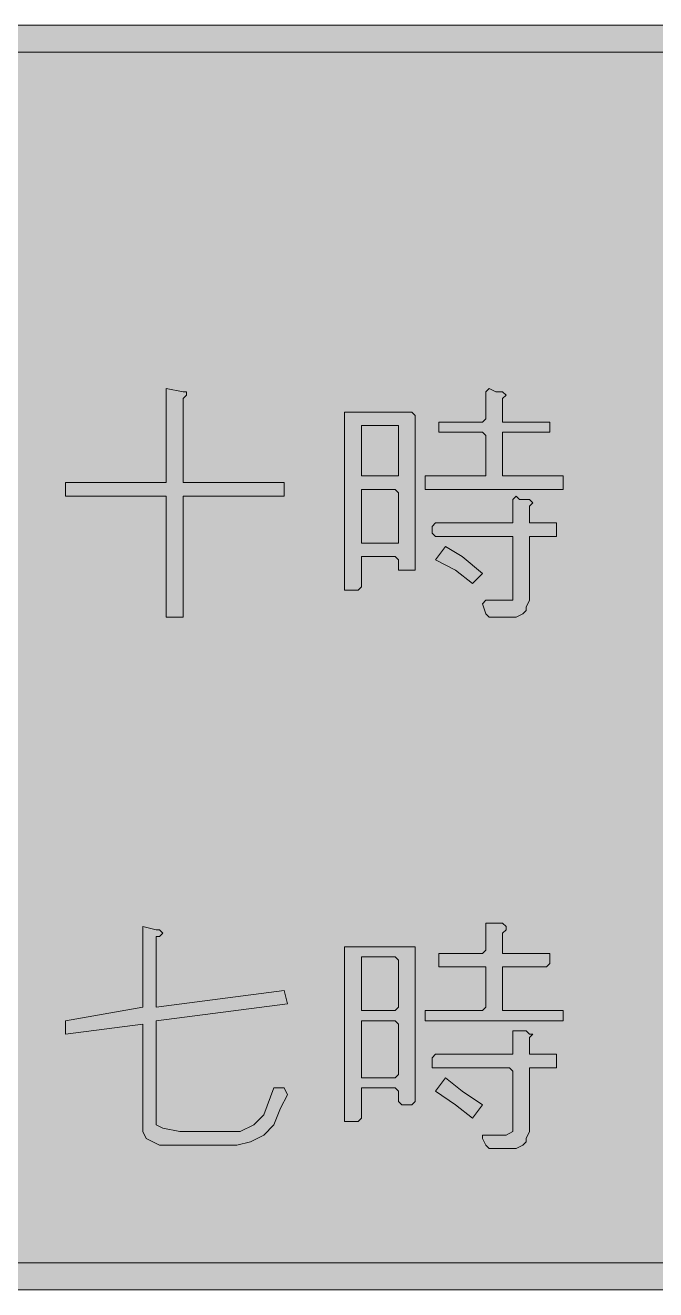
# Model space of a CAD drawing. Header units: metres. Extents: x 14 to 555, y 81 to 193.
# Drawn here: x 346.1 to 402.3, y 80.6 to 193.4 of the extents above; entities that cross this region are included whole.
import ezdxf

# ---------------------------------------------------------------- set-up
doc = ezdxf.new("R2010")
doc.units = ezdxf.units.M
doc.layers.add('FILL_BLACK_000000', color=7, linetype='Continuous', true_color=0x000000)
doc.layers.add('FILL_PINK_E1E1E1', color=7, linetype='Continuous', true_color=0xe1e1e1)

msp = doc.modelspace()

# ---------------------------------------------------------------- hatches: boundary and pattern name
at = {"layer": 'FILL_BLACK_000000', "true_color": 0x000000}
h = msp.add_hatch(color=7, dxfattribs=at)
h.dxf.hatch_style = 1
h.paths.add_polyline_path([(551.25, 193.27), (552.11, 192.97), (552.92, 192.49), (553.65, 191.88), (554.22, 191.16), (554.59, 190.38), (554.79, 189.6), (554.85, 188.88), (554.85, 85.08), (554.79, 84.36), (554.59, 83.58), (554.22, 82.8), (553.65, 82.08), (552.92, 81.47), (552.11, 80.99), (551.25, 80.69), (550.35, 80.58), (18.45, 80.58), (17.55, 80.69), (16.69, 80.99), (15.88, 81.47), (15.15, 82.08), (14.58, 82.8), (14.21, 83.58), (14.01, 84.36), (13.95, 85.08), (13.95, 188.88), (13.99, 189.63), (14.25, 190.38), (14.7, 191.24), (15.15, 191.88), (16.65, 193.08), (18.45, 193.38), (550.35, 193.38), (551.25, 193.27)])
h.paths.add_polyline_path([(17.23, 190.73), (16.95, 190.38), (16.56, 190.1), (16.27, 189.74), (16.11, 189.33), (16.05, 188.88), (16.05, 85.08), (16.11, 84.63), (16.27, 84.22), (16.56, 83.86), (16.95, 83.58), (17.23, 83.23), (17.59, 83.05), (18.45, 82.98), (550.35, 82.98), (551.21, 83.05), (551.57, 83.23), (551.85, 83.58), (552.2, 83.86), (552.37, 84.22), (552.45, 85.08), (552.45, 188.88), (552.45, 189.78), (552.4, 189.96), (552.26, 190.08), (551.85, 190.38), (551.57, 190.73), (551.21, 190.9), (550.35, 190.98), (18.45, 190.98), (17.59, 190.9), (17.23, 190.73)], flags=16)
h = msp.add_hatch(color=7, dxfattribs=at)
h.dxf.hatch_style = 1
h.paths.add_polyline_path([(360.15, 151.38), (360.15, 140.58), (358.65, 140.58), (358.65, 151.38), (349.65, 151.38), (349.65, 152.58), (358.65, 152.58), (358.65, 160.98), (360.15, 160.68), (360.45, 160.68), (360.45, 160.38), (360.15, 160.08), (360.15, 152.58), (369.15, 152.58), (369.15, 151.38), (360.15, 151.38)])
h = msp.add_hatch(color=7, dxfattribs=at)
h.dxf.hatch_style = 1
h.paths.add_polyline_path([(394.05, 152.88), (394.05, 151.98), (381.75, 151.98), (381.75, 152.88), (381.75, 153.18), (386.85, 153.18), (387.15, 153.18), (387.15, 156.78), (386.85, 157.08), (383.55, 157.08), (382.95, 157.08), (382.95, 157.98), (383.55, 157.98), (386.85, 157.98), (387.15, 158.28), (387.15, 160.68), (387.45, 160.98), (388.05, 160.68), (388.65, 160.68), (388.95, 160.38), (388.65, 160.08), (388.65, 158.28), (388.65, 157.98), (392.55, 157.98), (392.85, 157.98), (392.85, 157.08), (392.55, 157.08), (388.65, 157.08), (388.65, 156.78), (388.65, 153.18), (394.05, 153.18), (394.05, 152.88)])
h = msp.add_hatch(color=7, dxfattribs=at)
h.dxf.hatch_style = 1
h.paths.add_polyline_path([(374.55, 158.88), (380.55, 158.88), (380.85, 158.58), (380.85, 144.78), (380.55, 144.78), (379.65, 144.78), (379.35, 144.78), (379.35, 145.68), (379.05, 145.98), (376.05, 145.98), (376.05, 145.68), (376.05, 143.28), (375.75, 142.98), (374.55, 142.98), (374.55, 143.28), (374.55, 158.58), (374.55, 158.88)])
h.paths.add_polyline_path([(379.05, 157.68), (376.05, 157.68), (376.05, 153.18), (379.05, 153.18), (379.35, 153.18), (379.35, 157.68), (379.05, 157.68)], flags=16)
h.paths.add_polyline_path([(379.35, 151.68), (379.05, 151.98), (376.05, 151.98), (376.05, 151.68), (376.05, 147.18), (379.05, 147.18), (379.35, 147.18), (379.35, 151.68)], flags=16)
h = msp.add_hatch(color=7, dxfattribs=at)
h.dxf.hatch_style = 1
h.paths.add_polyline_path([(389.85, 151.38), (390.15, 151.08), (390.75, 151.08), (391.05, 151.08), (391.35, 150.78), (391.05, 150.48), (391.05, 148.98), (393.45, 148.98), (393.45, 148.68), (393.45, 148.08), (393.45, 147.78), (391.05, 147.78), (391.05, 142.08), (390.75, 141.48), (390.75, 141.18), (390.45, 140.88), (389.85, 140.58), (387.75, 140.58), (387.45, 140.58), (387.15, 140.88), (386.85, 141.78), (387.15, 142.08), (388.95, 142.08), (389.55, 142.08), (389.55, 142.68), (389.55, 147.78), (389.25, 147.78), (382.65, 147.78), (382.35, 148.08), (382.35, 148.68), (382.65, 148.98), (389.25, 148.98), (389.55, 148.98), (389.55, 151.08), (389.85, 151.38)])
h = msp.add_hatch(color=7, dxfattribs=at)
h.dxf.hatch_style = 1
h.paths.add_polyline_path([(385.05, 145.98), (386.85, 144.48), (385.95, 143.58), (384.45, 144.78), (382.65, 145.68), (383.55, 146.88), (385.05, 145.98)])
h = msp.add_hatch(color=7, dxfattribs=at)
h.dxf.hatch_style = 1
h.paths.add_polyline_path([(356.55, 105.78), (356.55, 112.98), (357.75, 112.68), (358.05, 112.68), (358.35, 112.38), (358.05, 112.08), (357.75, 112.08), (357.75, 105.78), (369.15, 107.28), (369.45, 106.08), (357.75, 104.58), (357.75, 95.28), (358.35, 94.98), (359.85, 94.68), (365.25, 94.68), (366.45, 95.28), (367.35, 96.18), (368.25, 98.58), (369.15, 98.58), (369.45, 97.98), (368.85, 96.78), (368.25, 95.28), (367.35, 94.38), (366.15, 93.78), (364.95, 93.48), (358.05, 93.48), (357.45, 93.78), (356.85, 94.08), (356.55, 94.68), (356.55, 95.28), (356.55, 104.28), (349.65, 103.38), (349.65, 104.58), (356.55, 105.78)])
h = msp.add_hatch(color=7, dxfattribs=at)
h.dxf.hatch_style = 1
h.paths.add_polyline_path([(394.05, 104.58), (381.75, 104.58), (381.75, 105.48), (386.85, 105.48), (387.15, 105.78), (387.15, 109.38), (386.85, 109.38), (383.55, 109.38), (382.95, 109.38), (382.95, 109.68), (382.95, 110.58), (383.55, 110.58), (386.85, 110.58), (387.15, 110.88), (387.15, 113.28), (387.45, 113.28), (388.05, 113.28), (388.65, 113.28), (388.95, 112.98), (388.95, 112.68), (388.65, 112.38), (388.65, 110.88), (388.65, 110.58), (392.55, 110.58), (392.85, 110.58), (392.85, 109.68), (392.55, 109.38), (388.65, 109.38), (388.65, 105.78), (388.65, 105.48), (394.05, 105.48), (394.05, 104.58)])
h = msp.add_hatch(color=7, dxfattribs=at)
h.dxf.hatch_style = 1
h.paths.add_polyline_path([(380.55, 111.18), (380.85, 111.18), (380.85, 97.38), (380.55, 97.08), (379.65, 97.08), (379.35, 97.38), (379.35, 98.28), (379.05, 98.58), (376.05, 98.58), (376.05, 98.28), (376.05, 95.88), (375.75, 95.58), (374.55, 95.58), (374.55, 95.88), (374.55, 111.18), (380.55, 111.18)])
h.paths.add_polyline_path([(379.05, 110.28), (376.05, 110.28), (376.05, 109.98), (376.05, 105.78), (376.05, 105.48), (379.05, 105.48), (379.35, 105.78), (379.35, 109.98), (379.05, 110.28)], flags=16)
h.paths.add_polyline_path([(379.35, 104.28), (379.05, 104.58), (376.05, 104.58), (376.05, 104.28), (376.05, 99.78), (376.05, 99.48), (379.05, 99.48), (379.35, 99.78), (379.35, 104.28)], flags=16)
h = msp.add_hatch(color=7, dxfattribs=at)
h.dxf.hatch_style = 1
h.paths.add_polyline_path([(389.85, 103.68), (390.15, 103.68), (390.75, 103.68), (391.05, 103.38), (391.35, 103.38), (391.05, 103.08), (391.05, 101.58), (393.45, 101.58), (393.45, 101.28), (393.45, 100.38), (391.05, 100.38), (391.05, 100.08), (391.05, 94.68), (390.75, 94.08), (390.75, 93.78), (390.45, 93.48), (389.85, 93.18), (387.75, 93.18), (387.45, 93.18), (387.15, 93.48), (386.85, 94.08), (386.85, 94.38), (387.15, 94.38), (388.95, 94.38), (389.55, 94.68), (389.55, 95.28), (389.55, 100.08), (389.25, 100.38), (382.65, 100.38), (382.35, 100.38), (382.35, 101.28), (382.65, 101.58), (389.25, 101.58), (389.55, 101.58), (389.55, 103.68), (389.85, 103.68)])
h = msp.add_hatch(color=7, dxfattribs=at)
h.dxf.hatch_style = 1
h.paths.add_polyline_path([(385.05, 98.28), (386.85, 97.08), (385.95, 95.88), (384.45, 97.08), (382.65, 98.28), (383.55, 99.48), (385.05, 98.28)])
at = {"layer": 'FILL_PINK_E1E1E1', "true_color": 0xe1e1e1}
h = msp.add_hatch(color=7, dxfattribs=at)
h.dxf.hatch_style = 1
h.paths.add_polyline_path([(18.45, 82.98), (17.59, 83.05), (17.23, 83.23), (16.95, 83.58), (16.56, 83.86), (16.27, 84.22), (16.11, 84.63), (16.05, 85.08), (16.05, 188.88), (16.35, 189.78), (16.95, 190.38), (17, 190.56), (17.14, 190.68), (17.55, 190.98), (18.45, 190.98), (550.35, 190.98), (551.21, 190.9), (551.57, 190.73), (551.85, 190.38), (552.2, 190.1), (552.37, 189.74), (552.45, 188.88), (552.45, 85.08), (552.29, 84.25), (551.85, 83.58), (551.18, 83.14), (550.35, 82.98), (18.45, 82.98)])

# ---------------------------------------------------------------- linework, layer by layer
at = {"layer": 'FILL_BLACK_000000', "lineweight": 0, "true_color": 0x000000}
for points in [[(18.45, 193.38), (550.35, 193.38), (551.25, 193.27), (552.11, 192.97), (552.92, 192.49), (553.65, 191.88), (554.22, 191.16), (554.59, 190.38), (554.79, 189.6), (554.85, 188.88), (554.85, 85.08), (554.79, 84.36), (554.59, 83.58), (554.22, 82.8), (553.65, 82.08), (552.92, 81.47), (552.11, 80.99), (551.25, 80.69), (550.35, 80.58), (18.45, 80.58)], [(18.45, 82.98), (550.35, 82.98), (551.21, 83.05), (551.57, 83.23), (551.85, 83.58), (552.2, 83.86), (552.37, 84.22), (552.45, 85.08), (552.45, 188.88), (552.45, 189.78), (552.4, 189.96), (552.26, 190.08), (551.85, 190.38), (551.57, 190.73), (551.21, 190.9), (550.35, 190.98), (18.45, 190.98)]]:
    msp.add_lwpolyline(points, dxfattribs=at)
for points in [[(360.15, 151.38), (360.15, 140.58), (358.65, 140.58), (358.65, 151.38), (349.65, 151.38), (349.65, 152.58), (358.65, 152.58), (358.65, 160.98), (360.15, 160.68), (360.45, 160.68), (360.45, 160.38), (360.15, 160.08), (360.15, 152.58), (369.15, 152.58), (369.15, 151.38)], [(394.05, 152.88), (394.05, 151.98), (381.75, 151.98), (381.75, 152.88), (381.75, 153.18), (386.85, 153.18), (387.15, 153.18), (387.15, 156.78), (386.85, 157.08), (383.55, 157.08), (382.95, 157.08), (382.95, 157.98), (383.55, 157.98), (386.85, 157.98), (387.15, 158.28), (387.15, 160.68), (387.45, 160.98), (388.05, 160.68), (388.65, 160.68), (388.95, 160.38), (388.65, 160.08), (388.65, 158.28), (388.65, 157.98), (392.55, 157.98), (392.85, 157.98), (392.85, 157.08), (392.55, 157.08), (388.65, 157.08), (388.65, 156.78), (388.65, 153.18), (394.05, 153.18)], [(374.55, 158.88), (380.55, 158.88), (380.85, 158.58), (380.85, 144.78), (380.55, 144.78), (379.65, 144.78), (379.35, 144.78), (379.35, 145.68), (379.05, 145.98), (376.05, 145.98), (376.05, 145.68), (376.05, 143.28), (375.75, 142.98), (374.55, 142.98), (374.55, 143.28), (374.55, 158.58)], [(379.05, 157.68), (376.05, 157.68), (376.05, 153.18), (379.05, 153.18), (379.35, 153.18), (379.35, 157.68)], [(379.35, 151.68), (379.05, 151.98), (376.05, 151.98), (376.05, 151.68), (376.05, 147.18), (379.05, 147.18), (379.35, 147.18)], [(389.85, 151.38), (390.15, 151.08), (390.75, 151.08), (391.05, 151.08), (391.35, 150.78), (391.05, 150.48), (391.05, 148.98), (393.45, 148.98), (393.45, 148.68), (393.45, 148.08), (393.45, 147.78), (391.05, 147.78), (391.05, 142.08), (390.75, 141.48), (390.75, 141.18), (390.45, 140.88), (389.85, 140.58), (387.75, 140.58), (387.45, 140.58), (387.15, 140.88), (386.85, 141.78), (387.15, 142.08), (388.95, 142.08), (389.55, 142.08), (389.55, 142.68), (389.55, 147.78), (389.25, 147.78), (382.65, 147.78), (382.35, 148.08), (382.35, 148.68), (382.65, 148.98), (389.25, 148.98), (389.55, 148.98), (389.55, 151.08)], [(385.05, 145.98), (386.85, 144.48), (385.95, 143.58), (384.45, 144.78), (382.65, 145.68), (383.55, 146.88)], [(356.55, 105.78), (356.55, 112.98), (357.75, 112.68), (358.05, 112.68), (358.35, 112.38), (358.05, 112.08), (357.75, 112.08), (357.75, 105.78), (369.15, 107.28), (369.45, 106.08), (357.75, 104.58), (357.75, 95.28), (358.35, 94.98), (359.85, 94.68), (365.25, 94.68), (366.45, 95.28), (367.35, 96.18), (368.25, 98.58), (369.15, 98.58), (369.45, 97.98), (368.85, 96.78), (368.25, 95.28), (367.35, 94.38), (366.15, 93.78), (364.95, 93.48), (358.05, 93.48), (357.45, 93.78), (356.85, 94.08), (356.55, 94.68), (356.55, 95.28), (356.55, 104.28), (349.65, 103.38), (349.65, 104.58)], [(394.05, 104.58), (381.75, 104.58), (381.75, 105.48), (386.85, 105.48), (387.15, 105.78), (387.15, 109.38), (386.85, 109.38), (383.55, 109.38), (382.95, 109.38), (382.95, 109.68), (382.95, 110.58), (383.55, 110.58), (386.85, 110.58), (387.15, 110.88), (387.15, 113.28), (387.45, 113.28), (388.05, 113.28), (388.65, 113.28), (388.95, 112.98), (388.95, 112.68), (388.65, 112.38), (388.65, 110.88), (388.65, 110.58), (392.55, 110.58), (392.85, 110.58), (392.85, 109.68), (392.55, 109.38), (388.65, 109.38), (388.65, 105.78), (388.65, 105.48), (394.05, 105.48)], [(380.55, 111.18), (380.85, 111.18), (380.85, 97.38), (380.55, 97.08), (379.65, 97.08), (379.35, 97.38), (379.35, 98.28), (379.05, 98.58), (376.05, 98.58), (376.05, 98.28), (376.05, 95.88), (375.75, 95.58), (374.55, 95.58), (374.55, 95.88), (374.55, 111.18)], [(379.05, 110.28), (376.05, 110.28), (376.05, 109.98), (376.05, 105.78), (376.05, 105.48), (379.05, 105.48), (379.35, 105.78), (379.35, 109.98)], [(379.35, 104.28), (379.05, 104.58), (376.05, 104.58), (376.05, 104.28), (376.05, 99.78), (376.05, 99.48), (379.05, 99.48), (379.35, 99.78)], [(389.85, 103.68), (390.15, 103.68), (390.75, 103.68), (391.05, 103.38), (391.35, 103.38), (391.05, 103.08), (391.05, 101.58), (393.45, 101.58), (393.45, 101.28), (393.45, 100.38), (391.05, 100.38), (391.05, 100.08), (391.05, 94.68), (390.75, 94.08), (390.75, 93.78), (390.45, 93.48), (389.85, 93.18), (387.75, 93.18), (387.45, 93.18), (387.15, 93.48), (386.85, 94.08), (386.85, 94.38), (387.15, 94.38), (388.95, 94.38), (389.55, 94.68), (389.55, 95.28), (389.55, 100.08), (389.25, 100.38), (382.65, 100.38), (382.35, 100.38), (382.35, 101.28), (382.65, 101.58), (389.25, 101.58), (389.55, 101.58), (389.55, 103.68)], [(385.05, 98.28), (386.85, 97.08), (385.95, 95.88), (384.45, 97.08), (382.65, 98.28), (383.55, 99.48)]]:
    msp.add_lwpolyline(points, close=True, dxfattribs=at)
at = {"layer": 'FILL_PINK_E1E1E1', "lineweight": 0, "true_color": 0xe1e1e1}
msp.add_lwpolyline([(18.45, 190.98), (550.35, 190.98), (551.21, 190.9), (551.57, 190.73), (551.85, 190.38), (552.2, 190.1), (552.37, 189.74), (552.45, 188.88), (552.45, 85.08), (552.29, 84.25), (551.85, 83.58), (551.18, 83.14), (550.35, 82.98), (18.45, 82.98)], dxfattribs=at)

doc.saveas('drawing.dxf')
